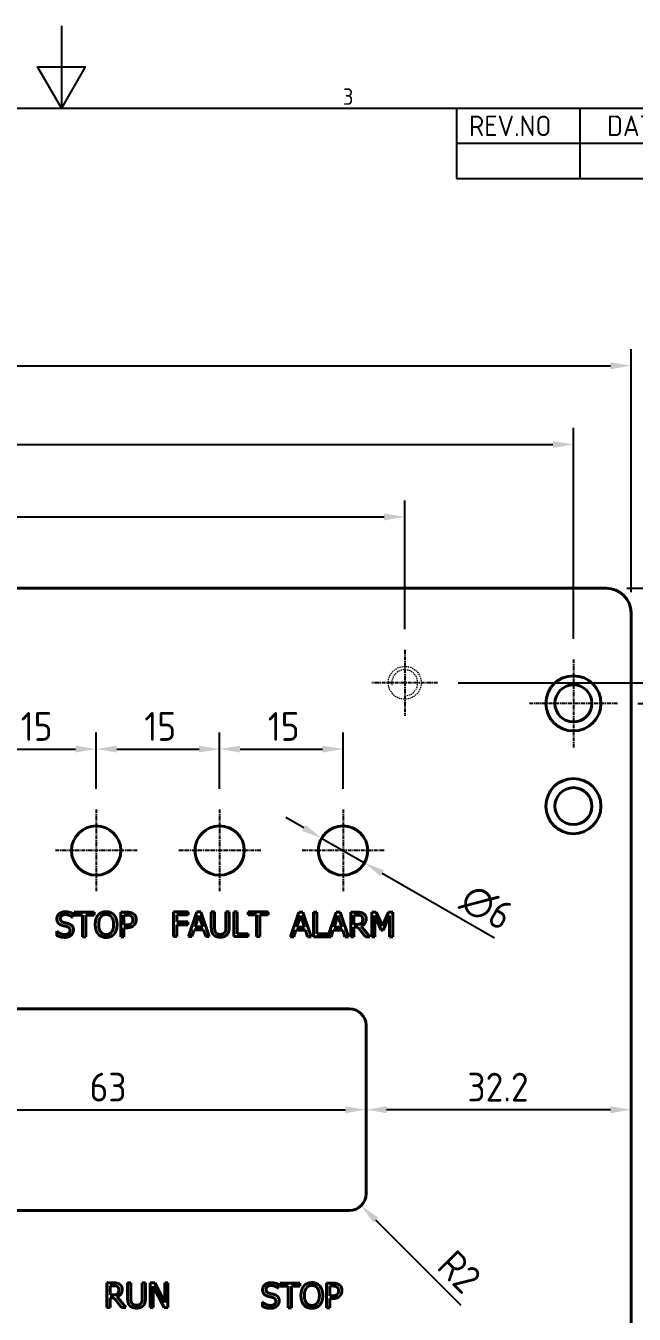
# Model space of a CAD drawing. Header units: millimetres. Extents: x 0 to 420, y 0 to 297.
# Drawn here: x 205.7 to 279.6, y 140.3 to 297 of the extents above; entities that cross this region are included whole.
import ezdxf

# ---------------------------------------------------------------- set-up
doc = ezdxf.new("R2010")
doc.units = ezdxf.units.MM
doc.linetypes.add('CHAIN', pattern=[0.7087, 0.4724, -0.0591, 0.1181, -0.0591])
doc.linetypes.add('DASHED', pattern=[0.2067, 0.1654, -0.0413])
doc.layers.get('0').update_dxf_attribs({"color": 3, "lineweight": 25, "true_color": 0x00ff00})
for name, color, linetype, lineweight, true_color in [('가려진 것(ISO)', 2, 'DASHED', 18, 0xffff00), ('가시적인 것(ISO)', 3, 'Continuous', 40, 0x00ff00), ('기호(ISO)', 5, 'Continuous', 25, 0x0000ff), ('중심 표식(ISO)', 1, 'Continuous', 25, 0xff0000), ('치수(ISO)', 2, 'Continuous', 25, 0xffff00)]:
    doc.layers.add(name, color=color, linetype=linetype, lineweight=lineweight, true_color=true_color)
doc.layers.add('경계(ISO)', color=7, linetype='Continuous', lineweight=25)
doc.styles.add('ISO ProportionalPSTEK', font='isocp.shx')
doc.styles.add('문자 텍스트_PSTEK_POSCO', font='isocp.shx')
doc.styles.add('치수 텍스트_PSTEK_POSCO', font='isocp.shx')
doc.dimstyles.new('치수_PSTEK_POSCO', dxfattribs={"dimtxt": 3.5, "dimasz": 2.5, "dimexe": 2, "dimexo": 2.5, "dimgap": 1, "dimtad": 1, "dimrnd": 1e-08, "dimdsep": 46, "dimtxsty": '치수 텍스트_PSTEK_POSCO', "dimcen": 0.09, "dimdle": 10, "dimclrd": 7, "dimclre": 7, "dimclrt": 2, "dimadec": 1, "dimazin": 2, "dimtfac": 1, "dimtmove": 0, "dimatfit": 3, "dimfxl": 1, "dimtolj": 1, "dimlwd": -1, "dimlwe": -1, "dimarcsym": 0})

# ---------------------------------------------------------------- blocks, each defined once
blk = doc.blocks.new('경계 Default Border')
at = {"layer": '경계(ISO)', "flags": 128}
for points in [[(210, 297), (210, 287), (207.11, 292), (212.89, 292), (210, 287)], [(10, 10), (10, 287), (410, 287), (410, 10), (10, 10)]]:
    blk.add_lwpolyline(points, dxfattribs=at)
at = {"layer": '경계(ISO)', "color": 2, "true_color": 0xffff00, "insert": (244.22, 287.38), "char_height": 2, "attachment_point": 7, "style": '문자 텍스트_PSTEK_POSCO'}
blk.add_mtext('3', dxfattribs=at)
blk = doc.blocks.new('리비전 내역')
at = {"layer": '기호(ISO)'}
for p, q in [((258, 287), (410, 287)), ((258, 287), (258, 282.72)), ((273, 287), (273, 282.72)), ((288, 287), (288, 282.72)), ((365, 287), (365, 282.72)), ((380, 287), (380, 282.72)), ((395, 287), (395, 282.72)), ((410, 287), (410, 282.72)), ((258, 282.72), (410, 282.72)), ((258, 282.72), (258, 278.44)), ((273, 282.72), (273, 278.44)), ((288, 282.72), (288, 278.44)), ((365, 282.72), (365, 278.44)), ((380, 282.72), (380, 278.44)), ((395, 282.72), (395, 278.44)), ((410, 282.72), (410, 278.44)), ((258, 278.44), (410, 278.44))]:
    blk.add_line(p, q, dxfattribs=at)
at = {"layer": '기호(ISO)', "color": 2, "true_color": 0xffff00, "char_height": 2.5, "attachment_point": 7, "style": 'ISO ProportionalPSTEK'}
for s, insert in [('REV.NO', (259.53, 283.58)), ('DATE', (276.31, 283.58)), ('DESCRIPTION OF REVISION', (305.51, 283.58)), ('DRA.BY', (366.48, 283.58)), ('CH.BY', (382.86, 283.58)), ('APP.BY', (396.48, 283.58))]:
    blk.add_mtext(s, dxfattribs=dict(at, insert=insert))
blk = doc.blocks.new('*D22')
at = {"layer": 'Defpoints', "color": 0, "transparency": 16777216}
for p in [(277.57, 214.61), (289.95, 214.61), (277.57, 104.61)]:
    blk.add_point(p, dxfattribs=at)
at = {"layer": '치수(ISO)', "color": 7, "transparency": 16777216}
for p, q in [((280.07, 214.61), (291.95, 214.61)), ((289.95, 107.11), (289.95, 212.11)), ((280.07, 104.61), (291.95, 104.61))]:
    blk.add_line(p, q, dxfattribs=at)
for points in [[(289.53, 212.11), (290.37, 212.11), (289.95, 214.61)], [(289.53, 107.11), (290.37, 107.11), (289.95, 104.61)]]:
    blk.add_solid(points, dxfattribs=at)
at = {"layer": '치수(ISO)', "color": 2, "transparency": 16777216, "insert": (287.2, 157.16), "char_height": 3.5, "attachment_point": 4, "rotation": 90, "style": '치수 텍스트_PSTEK_POSCO'}
blk.add_mtext('\\A1;110', dxfattribs=at)
blk = doc.blocks.new('*D23')
at = {"layer": 'Defpoints', "color": 0, "transparency": 16777216}
for p in [(255.72, 217.11), (255.72, 102.11), (300.29, 102.11)]:
    blk.add_point(p, dxfattribs=at)
at = {"layer": '치수(ISO)', "color": 7, "transparency": 16777216}
for p, q in [((258.22, 217.11), (302.29, 217.11)), ((300.29, 214.61), (300.29, 104.61)), ((258.22, 102.11), (302.29, 102.11))]:
    blk.add_line(p, q, dxfattribs=at)
for points in [[(299.87, 214.61), (300.71, 214.61), (300.29, 217.11)], [(299.87, 104.61), (300.71, 104.61), (300.29, 102.11)]]:
    blk.add_solid(points, dxfattribs=at)
at = {"layer": '치수(ISO)', "color": 2, "transparency": 16777216, "insert": (297.54, 157.09), "char_height": 3.5, "attachment_point": 4, "rotation": 90, "style": '치수 텍스트_PSTEK_POSCO'}
blk.add_mtext('\\A1;115', dxfattribs=at)
blk = doc.blocks.new('*D24')
at = {"layer": 'Defpoints', "color": 0, "transparency": 16777216}
for p in [(276.22, 228.61), (276.22, 90.61), (310.24, 90.61)]:
    blk.add_point(p, dxfattribs=at)
at = {"layer": '치수(ISO)', "color": 7, "transparency": 16777216}
for p, q in [((278.72, 228.61), (312.24, 228.61)), ((310.24, 226.11), (310.24, 93.11)), ((278.72, 90.61), (312.24, 90.61))]:
    blk.add_line(p, q, dxfattribs=at)
for points in [[(309.83, 226.11), (310.66, 226.11), (310.24, 228.61)], [(309.83, 93.11), (310.66, 93.11), (310.24, 90.61)]]:
    blk.add_solid(points, dxfattribs=at)
at = {"layer": '치수(ISO)', "color": 2, "transparency": 16777216, "insert": (307.49, 156.81), "char_height": 3.5, "attachment_point": 4, "rotation": 90, "style": '치수 텍스트_PSTEK_POSCO'}
blk.add_mtext('\\A1;138', dxfattribs=at)
blk = doc.blocks.new('*D25')
at = {"layer": 'Defpoints', "color": 0, "transparency": 16777216}
for p in [(251.72, 237.28), (116.72, 221.11), (251.72, 221.11)]:
    blk.add_point(p, dxfattribs=at)
at = {"layer": '치수(ISO)', "color": 7, "transparency": 16777216}
for p, q in [((116.72, 223.61), (116.72, 239.28)), ((251.72, 223.61), (251.72, 239.28)), ((119.22, 237.28), (249.22, 237.28))]:
    blk.add_line(p, q, dxfattribs=at)
for points in [[(119.22, 237.7), (119.22, 236.86), (116.72, 237.28)], [(249.22, 237.7), (249.22, 236.86), (251.72, 237.28)]]:
    blk.add_solid(points, dxfattribs=at)
at = {"layer": '치수(ISO)', "color": 2, "transparency": 16777216, "insert": (181.35, 240.03), "char_height": 3.5, "attachment_point": 4, "style": '치수 텍스트_PSTEK_POSCO'}
blk.add_mtext('\\A1;135', dxfattribs=at)
blk = doc.blocks.new('*D26')
at = {"layer": 'Defpoints', "color": 0, "transparency": 16777216}
for p in [(272.22, 246.09), (96.22, 219.96), (272.22, 219.96)]:
    blk.add_point(p, dxfattribs=at)
at = {"layer": '치수(ISO)', "color": 7, "transparency": 16777216}
for p, q in [((96.22, 222.46), (96.22, 248.09)), ((272.22, 222.46), (272.22, 248.09)), ((98.72, 246.09), (269.72, 246.09))]:
    blk.add_line(p, q, dxfattribs=at)
for points in [[(98.72, 246.5), (98.72, 245.67), (96.22, 246.09)], [(269.72, 246.5), (269.72, 245.67), (272.22, 246.09)]]:
    blk.add_solid(points, dxfattribs=at)
at = {"layer": '치수(ISO)', "color": 2, "transparency": 16777216, "insert": (181.33, 248.84), "char_height": 3.5, "attachment_point": 4, "style": '치수 텍스트_PSTEK_POSCO'}
blk.add_mtext('\\A1;176', dxfattribs=at)
blk = doc.blocks.new('*D27')
at = {"layer": 'Defpoints', "color": 0, "transparency": 16777216}
for p in [(279.22, 255.66), (89.22, 225.61), (279.22, 225.61)]:
    blk.add_point(p, dxfattribs=at)
at = {"layer": '치수(ISO)', "color": 7, "transparency": 16777216}
for p, q in [((89.22, 228.11), (89.22, 257.66)), ((279.22, 228.11), (279.22, 257.66)), ((91.72, 255.66), (276.72, 255.66))]:
    blk.add_line(p, q, dxfattribs=at)
for points in [[(91.72, 256.08), (91.72, 255.24), (89.22, 255.66)], [(276.72, 256.08), (276.72, 255.24), (279.22, 255.66)]]:
    blk.add_solid(points, dxfattribs=at)
at = {"layer": '치수(ISO)', "color": 2, "transparency": 16777216, "insert": (181.41, 258.41), "char_height": 3.5, "attachment_point": 4, "style": '치수 텍스트_PSTEK_POSCO'}
blk.add_mtext('\\A1;190', dxfattribs=at)
blk = doc.blocks.new('*D40')
at = {"layer": 'Defpoints', "color": 0, "transparency": 16777216}
for p in [(214.22, 209.05), (199.22, 201.71), (214.22, 201.71)]:
    blk.add_point(p, dxfattribs=at)
at = {"layer": '치수(ISO)', "color": 7, "transparency": 16777216}
for p, q in [((199.22, 204.21), (199.22, 211.05)), ((214.22, 204.21), (214.22, 211.05)), ((201.72, 209.05), (211.72, 209.05))]:
    blk.add_line(p, q, dxfattribs=at)
for points in [[(201.72, 209.46), (201.72, 208.63), (199.22, 209.05)], [(211.72, 209.46), (211.72, 208.63), (214.22, 209.05)]]:
    blk.add_solid(points, dxfattribs=at)
at = {"layer": '치수(ISO)', "color": 2, "transparency": 16777216, "insert": (205.06, 211.8), "char_height": 3.5, "attachment_point": 4, "style": '치수 텍스트_PSTEK_POSCO'}
blk.add_mtext('\\A1;15', dxfattribs=at)
blk = doc.blocks.new('*D41')
at = {"layer": 'Defpoints', "color": 0, "transparency": 16777216}
for p in [(244.22, 209.05), (229.22, 201.71), (244.22, 201.71)]:
    blk.add_point(p, dxfattribs=at)
at = {"layer": '치수(ISO)', "color": 7, "transparency": 16777216}
for p, q in [((229.22, 204.21), (229.22, 211.05)), ((244.22, 204.21), (244.22, 211.05)), ((231.72, 209.05), (241.72, 209.05))]:
    blk.add_line(p, q, dxfattribs=at)
for points in [[(231.72, 209.46), (231.72, 208.63), (229.22, 209.05)], [(241.72, 209.46), (241.72, 208.63), (244.22, 209.05)]]:
    blk.add_solid(points, dxfattribs=at)
at = {"layer": '치수(ISO)', "color": 2, "transparency": 16777216, "insert": (235.08, 211.8), "char_height": 3.5, "attachment_point": 4, "style": '치수 텍스트_PSTEK_POSCO'}
blk.add_mtext('\\A1;15', dxfattribs=at)
blk = doc.blocks.new('*D42')
at = {"layer": 'Defpoints', "color": 0, "transparency": 16777216}
for p in [(229.22, 209.05), (214.22, 201.71), (229.22, 201.71)]:
    blk.add_point(p, dxfattribs=at)
at = {"layer": '치수(ISO)', "color": 7, "transparency": 16777216}
for p, q in [((214.22, 204.21), (214.22, 211.05)), ((229.22, 204.21), (229.22, 211.05)), ((216.72, 209.05), (226.72, 209.05))]:
    blk.add_line(p, q, dxfattribs=at)
for points in [[(216.72, 209.46), (216.72, 208.63), (214.22, 209.05)], [(226.72, 209.46), (226.72, 208.63), (229.22, 209.05)]]:
    blk.add_solid(points, dxfattribs=at)
at = {"layer": '치수(ISO)', "color": 2, "transparency": 16777216, "insert": (220.08, 211.8), "char_height": 3.5, "attachment_point": 4, "style": '치수 텍스트_PSTEK_POSCO'}
blk.add_mtext('\\A1;15', dxfattribs=at)
blk = doc.blocks.new('*D45')
at = {"layer": 'Defpoints', "color": 0, "transparency": 16777216}
for p in [(241.62, 198.21), (246.82, 195.21)]:
    blk.add_point(p, dxfattribs=at)
at = {"layer": '치수(ISO)', "color": 7, "transparency": 16777216}
for p, q in [((239.46, 199.46), (237.29, 200.71)), ((241.62, 198.21), (246.82, 195.21)), ((248.98, 193.96), (262.62, 186.09))]:
    blk.add_line(p, q, dxfattribs=at)
for points in [[(239.67, 199.82), (239.25, 199.1), (241.62, 198.21)], [(249.19, 194.32), (248.78, 193.6), (246.82, 195.21)]]:
    blk.add_solid(points, dxfattribs=at)
at = {"layer": '치수(ISO)', "color": 2, "transparency": 16777216, "insert": (259.03, 191.33), "char_height": 3.5, "attachment_point": 4, "rotation": 330, "style": '치수 텍스트_PSTEK_POSCO'}
blk.add_mtext('\\A1;∅6', dxfattribs=at)
blk = doc.blocks.new('*D46')
at = {"layer": 'Defpoints', "color": 0, "transparency": 16777216}
for p in [(184.02, 165.19), (247.02, 165.19), (247.02, 165.19)]:
    blk.add_point(p, dxfattribs=at)
at = {"layer": '치수(ISO)', "color": 7, "transparency": 16777216}
blk.add_line((186.52, 165.19), (244.52, 165.19), dxfattribs=at)
for points in [[(186.52, 165.61), (186.52, 164.78), (184.02, 165.19)], [(244.52, 165.61), (244.52, 164.78), (247.02, 165.19)]]:
    blk.add_solid(points, dxfattribs=at)
at = {"layer": '치수(ISO)', "color": 2, "transparency": 16777216, "insert": (213.42, 167.94), "char_height": 3.5, "attachment_point": 4, "style": '치수 텍스트_PSTEK_POSCO'}
blk.add_mtext('\\A1;63', dxfattribs=at)
blk = doc.blocks.new('*D47')
at = {"layer": 'Defpoints', "color": 0, "transparency": 16777216}
for p in [(247.02, 165.19), (247.02, 165.19), (279.22, 165.19)]:
    blk.add_point(p, dxfattribs=at)
at = {"layer": '치수(ISO)', "color": 7, "transparency": 16777216}
blk.add_line((276.72, 165.19), (249.52, 165.19), dxfattribs=at)
for points in [[(249.52, 165.61), (249.52, 164.78), (247.02, 165.19)], [(276.72, 165.61), (276.72, 164.78), (279.22, 165.19)]]:
    blk.add_solid(points, dxfattribs=at)
at = {"layer": '치수(ISO)', "color": 2, "transparency": 16777216, "insert": (259.34, 167.94), "char_height": 3.5, "attachment_point": 4, "style": '치수 텍스트_PSTEK_POSCO'}
blk.add_mtext('\\A1;32.2', dxfattribs=at)
blk = doc.blocks.new('*D48')
at = {"layer": 'Defpoints', "color": 0, "transparency": 16777216}
for p in [(245.02, 154.96), (246.43, 153.54)]:
    blk.add_point(p, dxfattribs=at)
at = {"layer": '치수(ISO)', "color": 7, "transparency": 16777216}
blk.add_line((258.58, 141.4), (248.2, 151.78), dxfattribs=at)
blk.add_solid([(248.5, 152.07), (247.91, 151.48), (246.43, 153.54)], dxfattribs=at)
at = {"layer": '치수(ISO)', "color": 2, "transparency": 16777216, "insert": (256.69, 147.17), "char_height": 3.5, "attachment_point": 4, "rotation": 315, "style": '치수 텍스트_PSTEK_POSCO'}
blk.add_mtext('\\A1;R2', dxfattribs=at)

msp = doc.modelspace()

# ---------------------------------------------------------------- linework, layer by layer
at = {"layer": '가려진 것(ISO)'}
msp.add_circle((251.7205, 217.1081), 2, dxfattribs=at)
msp.add_arc((251.7205, 217.1081), 1.582, 280, 190, dxfattribs=at)
at = {"layer": '가시적인 것(ISO)'}
for p, q in [((92.2205, 228.6081), (276.2205, 228.6081)), ((279.2205, 225.6081), (279.2205, 93.6081)), ((211.3481, 188.5906), (211.319, 188.5906)), ((211.3481, 189.0671), (211.3481, 188.5906)), ((211.5645, 189.2081), (213.9762, 189.2081)), ((211.5645, 188.8531), (211.5645, 189.2081)), ((212.571, 188.8531), (211.5645, 188.8531)), ((212.571, 186.2081), (212.571, 188.8531)), ((212.9697, 188.8531), (212.9697, 186.2081)), ((213.9762, 188.8531), (212.9697, 188.8531)), ((213.9762, 189.2081), (213.9762, 188.8531)), ((217.1998, 189.2081), (217.9535, 189.2081)), ((217.1998, 186.2081), (217.1998, 189.2081)), ((217.5985, 188.8629), (217.9292, 188.8629)), ((217.5985, 187.6668), (217.5985, 188.8629)), ((223.6265, 189.2397), (225.4207, 189.2397)), ((223.6265, 186.2397), (223.6265, 189.2397)), ((225.4207, 188.8848), (224.0252, 188.8848)), ((224.0252, 188.8848), (224.0252, 188.0387)), ((224.0252, 188.0387), (225.3623, 188.0387)), ((225.3623, 188.0387), (225.3623, 187.6838)), ((225.4207, 189.2397), (225.4207, 188.8848)), ((225.4547, 186.2397), (226.466, 189.2397)), ((226.2399, 187.4188), (226.7019, 188.8313)), ((226.466, 189.2397), (226.9571, 189.2397)), ((226.7019, 188.8313), (227.1662, 187.4188)), ((226.9571, 189.2397), (227.9685, 186.2397)), ((228.2164, 189.2397), (228.6152, 189.2397)), ((228.2164, 187.3677), (228.2164, 189.2397)), ((228.6152, 189.2397), (228.6152, 187.3677)), ((229.9887, 189.2397), (230.3874, 189.2397)), ((229.9887, 187.358), (229.9887, 189.2397)), ((230.3874, 189.2397), (230.3874, 187.3677)), ((230.9587, 189.2397), (231.3575, 189.2397)), ((230.9587, 186.2397), (230.9587, 189.2397)), ((231.3575, 189.2397), (231.3575, 186.5946)), ((232.7043, 189.2397), (235.116, 189.2397)), ((232.7043, 188.8848), (232.7043, 189.2397)), ((233.7108, 188.8848), (232.7043, 188.8848)), ((233.7108, 186.2397), (233.7108, 188.8848)), ((234.1095, 188.8848), (234.1095, 186.2397)), ((235.116, 188.8848), (234.1095, 188.8848)), ((235.116, 189.2397), (235.116, 188.8848)), ((237.8303, 186.2081), (238.8416, 189.2081)), ((238.6156, 187.3872), (239.0775, 188.7997)), ((238.8416, 189.2081), (239.3327, 189.2081)), ((239.0775, 188.7997), (239.5418, 187.3872)), ((239.3327, 189.2081), (240.3441, 186.2081)), ((240.6285, 189.2081), (241.0272, 189.2081)), ((240.6285, 186.2081), (240.6285, 189.2081)), ((241.0272, 189.2081), (241.0272, 186.563)), ((242.3668, 186.2369), (243.3684, 189.2081)), ((243.1423, 187.3872), (243.6042, 188.7997)), ((243.3684, 189.2081), (243.8595, 189.2081)), ((243.6042, 188.7997), (244.0686, 187.3872)), ((243.8595, 189.2081), (244.8708, 186.2081)), ((245.1553, 189.2081), (245.9284, 189.2081)), ((245.1553, 186.2081), (245.1553, 189.2081)), ((245.554, 188.8629), (245.9502, 188.8629)), ((245.554, 187.7348), (245.554, 188.8629)), ((247.7152, 189.2081), (248.2598, 189.2081)), ((247.7152, 186.2081), (247.7152, 189.2081)), ((248.0872, 188.7924), (248.0872, 186.2081)), ((248.8627, 187.0347), (248.0872, 188.7924)), ((248.2598, 189.2081), (249.0086, 187.5379)), ((249.0086, 187.5379), (249.7331, 189.2081)), ((249.8887, 188.7924), (249.1058, 187.0347)), ((249.7331, 189.2081), (250.2874, 189.2081)), ((249.8887, 186.2081), (249.8887, 188.7924)), ((250.2874, 189.2081), (250.2874, 186.2081)), ((209.4251, 186.8888), (209.4543, 186.8888)), ((209.4251, 186.388), (209.4251, 186.8888)), ((217.8708, 187.6668), (217.5985, 187.6668)), ((217.5985, 187.3264), (217.5985, 186.2081)), ((217.9365, 187.3264), (217.5985, 187.3264)), ((224.0252, 187.6838), (224.0252, 186.2397)), ((225.3623, 187.6838), (224.0252, 187.6838)), ((226.1305, 187.0784), (225.8583, 186.2397)), ((227.2756, 187.0784), (226.1305, 187.0784)), ((227.1662, 187.4188), (226.2399, 187.4188)), ((227.5479, 186.2397), (227.2756, 187.0784)), ((231.3575, 186.5946), (232.697, 186.5946)), ((232.697, 186.5946), (232.697, 186.2397)), ((238.5062, 187.0468), (238.2339, 186.2081)), ((239.6512, 187.0468), (238.5062, 187.0468)), ((239.5418, 187.3872), (238.6156, 187.3872)), ((239.9235, 186.2081), (239.6512, 187.0468)), ((241.0272, 186.563), (242.3668, 186.563)), ((242.3668, 186.563), (242.3668, 186.2369)), ((243.0329, 187.0468), (242.7606, 186.2081)), ((244.178, 187.0468), (243.0329, 187.0468)), ((244.0686, 187.3872), (243.1423, 187.3872)), ((244.4502, 186.2081), (244.178, 187.0468)), ((245.904, 187.7348), (245.554, 187.7348)), ((245.554, 187.4018), (245.554, 186.2081)), ((246.011, 187.4018), (245.554, 187.4018)), ((246.9592, 186.2081), (246.011, 187.4018)), ((246.4097, 187.5136), (247.477, 186.2081)), ((249.1058, 187.0347), (248.8627, 187.0347)), ((212.9697, 186.2081), (212.571, 186.2081)), ((217.5985, 186.2081), (217.1998, 186.2081)), ((224.0252, 186.2397), (223.6265, 186.2397)), ((225.8583, 186.2397), (225.4547, 186.2397)), ((227.9685, 186.2397), (227.5479, 186.2397)), ((232.697, 186.2397), (230.9587, 186.2397)), ((234.1095, 186.2397), (233.7108, 186.2397)), ((238.2339, 186.2081), (237.8303, 186.2081)), ((240.3441, 186.2081), (239.9235, 186.2081)), ((242.7606, 186.2081), (240.6285, 186.2081)), ((244.8708, 186.2081), (244.4502, 186.2081)), ((245.554, 186.2081), (245.1553, 186.2081)), ((247.477, 186.2081), (246.9592, 186.2081)), ((248.0872, 186.2081), (247.7152, 186.2081)), ((250.2874, 186.2081), (249.8887, 186.2081)), ((186.0205, 177.4581), (245.0205, 177.4581)), ((247.0205, 175.4581), (247.0205, 154.9581)), ((245.0205, 152.9581), (186.0205, 152.9581)), ((215.5143, 144.1397), (216.2874, 144.1397)), ((215.5143, 141.1397), (215.5143, 144.1397)), ((218.0378, 144.1397), (218.4365, 144.1397)), ((218.0378, 142.2677), (218.0378, 144.1397)), ((218.4365, 144.1397), (218.4365, 142.2677)), ((219.81, 144.1397), (220.2087, 144.1397)), ((219.81, 142.258), (219.81, 144.1397)), ((220.2087, 144.1397), (220.2087, 142.2677)), ((220.7801, 144.1397), (221.3465, 144.1397)), ((220.7801, 141.1397), (220.7801, 144.1397)), ((221.3465, 144.1397), (222.5548, 141.7645)), ((222.5548, 144.1397), (222.9267, 144.1397)), ((222.5548, 141.7645), (222.5548, 144.1397)), ((222.9267, 144.1397), (222.9267, 141.1397)), ((215.913, 143.7945), (216.3092, 143.7945)), ((215.913, 142.6664), (215.913, 143.7945)), ((216.263, 142.6664), (215.913, 142.6664)), ((221.152, 143.7264), (221.152, 141.1397)), ((222.4794, 141.1397), (221.152, 143.7264)), ((236.3481, 143.4906), (236.319, 143.4906)), ((236.3481, 143.9671), (236.3481, 143.4906)), ((236.5645, 144.1081), (238.9762, 144.1081)), ((236.5645, 143.7531), (236.5645, 144.1081)), ((237.571, 143.7531), (236.5645, 143.7531)), ((237.571, 141.1081), (237.571, 143.7531)), ((237.9697, 143.7531), (237.9697, 141.1081)), ((238.9762, 143.7531), (237.9697, 143.7531)), ((238.9762, 144.1081), (238.9762, 143.7531)), ((242.1998, 144.1081), (242.9535, 144.1081)), ((242.1998, 141.1081), (242.1998, 144.1081)), ((242.5985, 143.7629), (242.9292, 143.7629)), ((242.5985, 142.5668), (242.5985, 143.7629)), ((215.913, 141.1397), (215.5143, 141.1397)), ((215.913, 142.3334), (215.913, 141.1397)), ((216.37, 142.3334), (215.913, 142.3334)), ((217.3181, 141.1397), (216.37, 142.3334)), ((216.7687, 142.4452), (217.836, 141.1397)), ((217.836, 141.1397), (217.3181, 141.1397)), ((221.152, 141.1397), (220.7801, 141.1397)), ((222.9267, 141.1397), (222.4794, 141.1397)), ((234.4251, 141.7888), (234.4543, 141.7888)), ((234.4251, 141.288), (234.4251, 141.7888)), ((237.9697, 141.1081), (237.571, 141.1081)), ((242.5985, 141.1081), (242.1998, 141.1081)), ((242.8708, 142.5668), (242.5985, 142.5668)), ((242.5985, 142.2264), (242.5985, 141.1081)), ((242.9365, 142.2264), (242.5985, 142.2264))]:
    msp.add_line(p, q, dxfattribs=at)
for centre, radius in [((272.2205, 214.6081), 3.35), ((272.2205, 214.6081), 2.25), ((272.2205, 202.1081), 3.35), ((272.2205, 202.1081), 2.25), ((214.2205, 196.7081), 3), ((229.2205, 196.7081), 3), ((244.2205, 196.7081), 3)]:
    msp.add_circle(centre, radius, dxfattribs=at)
for centre, radius, start, end in [((276.2205, 225.6081), 3, 0, 90), ((245.0205, 175.4581), 2, 0, 90), ((245.0205, 154.9581), 2, 270, 0)]:
    msp.add_arc(centre, radius, start, end, dxfattribs=at)
for points in [[(209.447, 188.4034), (209.447, 188.7681), (210.0159, 189.2616), (210.4559, 189.2616)], [(209.6415, 187.8613), (209.5491, 187.9609), (209.447, 188.2284), (209.447, 188.4034)], [(210.4827, 188.9164), (210.2055, 188.9164), (209.8627, 188.6562), (209.8627, 188.4447)], [(209.8627, 188.4447), (209.8627, 188.2551), (210.0645, 188.029), (210.2541, 187.9779)], [(210.4559, 189.2616), (210.7087, 189.2616), (211.1561, 189.1619), (211.3481, 189.0671)], [(211.319, 188.5906), (211.1755, 188.7219), (210.7282, 188.9164), (210.4827, 188.9164)], [(214.1099, 187.7081), (214.1099, 188.0849), (214.2971, 188.6587), (214.4697, 188.8653)], [(214.4697, 188.8653), (214.6447, 189.0647), (215.1334, 189.2713), (215.4348, 189.2713)], [(214.5256, 187.7081), (214.5256, 187.9998), (214.652, 188.4617), (214.7711, 188.6149)], [(214.7711, 188.6149), (214.8951, 188.7754), (215.2209, 188.9261), (215.4373, 188.9261)], [(215.4348, 189.2713), (215.7412, 189.2713), (216.2322, 189.0574), (216.4024, 188.8653)], [(215.4373, 188.9261), (215.6463, 188.9261), (215.9818, 188.7705), (216.101, 188.6149)], [(216.101, 188.6149), (216.2177, 188.4642), (216.3465, 188.0047), (216.3465, 187.7081)], [(216.4024, 188.8653), (216.5726, 188.666), (216.7622, 188.0825), (216.7622, 187.7081)], [(217.9292, 188.8629), (218.1164, 188.8629), (218.3692, 188.8118), (218.464, 188.7486)], [(217.9535, 189.2081), (218.2209, 189.2081), (218.5953, 189.1206), (218.7387, 189.0209)], [(218.464, 188.7486), (218.5734, 188.6757), (218.6804, 188.4472), (218.6804, 188.2916)], [(218.6804, 188.2916), (218.6804, 188.1481), (218.6002, 187.9366), (218.5102, 187.8467)], [(218.7387, 189.0209), (218.9065, 188.9066), (219.0961, 188.5541), (219.0961, 188.3037)], [(219.0961, 188.3037), (219.0961, 188.1092), (218.9575, 187.7591), (218.8335, 187.6376)], [(245.9284, 189.2081), (246.1861, 189.2081), (246.5337, 189.1522), (246.6917, 189.0501)], [(245.9502, 188.8629), (246.1156, 188.8629), (246.3416, 188.8167), (246.4267, 188.7608)], [(247.0321, 188.3937), (247.0321, 188.0655), (246.6966, 187.6206), (246.4097, 187.5136)], [(246.4267, 188.7608), (246.524, 188.6951), (246.6164, 188.4933), (246.6164, 188.3621)], [(246.6164, 188.3621), (246.6164, 188.2065), (246.5337, 187.9731), (246.4462, 187.8904)], [(246.6917, 189.0501), (246.8498, 188.948), (247.0321, 188.6295), (247.0321, 188.3937)], [(209.4543, 186.8888), (209.6512, 186.704), (210.1496, 186.4998), (210.3805, 186.4998)], [(210.1374, 187.5963), (209.9818, 187.6376), (209.7363, 187.7616), (209.6415, 187.8613)], [(210.6796, 187.4601), (210.541, 187.499), (210.31, 187.5525), (210.1374, 187.5963)], [(210.2541, 187.9779), (210.3805, 187.9439), (210.7476, 187.8564), (210.8692, 187.8199)], [(210.3805, 186.4998), (210.7112, 186.4998), (211.0491, 186.7745), (211.0491, 187.0006)], [(211.0491, 187.0006), (211.0491, 187.1805), (210.8716, 187.4042), (210.6796, 187.4601)], [(210.8692, 187.8199), (211.178, 187.7251), (211.4648, 187.3434), (211.4648, 187.0638)], [(211.4648, 187.0638), (211.4648, 186.8864), (211.3214, 186.546), (211.1925, 186.4269)], [(214.4673, 186.5533), (214.2946, 186.7527), (214.1099, 187.3386), (214.1099, 187.7081)], [(215.4348, 186.1449), (215.131, 186.1449), (214.6447, 186.3515), (214.4673, 186.5533)], [(215.4373, 186.4901), (215.0216, 186.4901), (214.5256, 187.1173), (214.5256, 187.7081)], [(216.4024, 186.5533), (216.2177, 186.3442), (215.729, 186.1449), (215.4348, 186.1449)], [(216.3465, 187.7081), (216.3465, 187.1173), (215.853, 186.4901), (215.4373, 186.4901)], [(216.7622, 187.7081), (216.7622, 187.3434), (216.5775, 186.7527), (216.4024, 186.5533)], [(218.5102, 187.8467), (218.413, 187.7446), (218.1139, 187.6668), (217.8708, 187.6668)], [(218.8335, 187.6376), (218.678, 187.4844), (218.2574, 187.3264), (217.9365, 187.3264)], [(228.5033, 186.4536), (228.3453, 186.6092), (228.2164, 187.0468), (228.2164, 187.3677)], [(229.3007, 186.1765), (229.0357, 186.1765), (228.6419, 186.3151), (228.5033, 186.4536)], [(228.6152, 187.3677), (228.6152, 187.1587), (228.6686, 186.8767), (228.744, 186.7624)], [(228.744, 186.7624), (228.8242, 186.6408), (229.1014, 186.5168), (229.3007, 186.5168)], [(229.3007, 186.5168), (229.4879, 186.5168), (229.7797, 186.6408), (229.8599, 186.7624)], [(230.1006, 186.4536), (229.9571, 186.3126), (229.5779, 186.1765), (229.3007, 186.1765)], [(229.8599, 186.7624), (229.9352, 186.8767), (229.9887, 187.1562), (229.9887, 187.358)], [(230.3874, 187.3677), (230.3874, 187.0541), (230.261, 186.6068), (230.1006, 186.4536)], [(246.4462, 187.8904), (246.3514, 187.7956), (246.0767, 187.7348), (245.904, 187.7348)], [(210.4097, 186.1546), (210.084, 186.1546), (209.6269, 186.2908), (209.4251, 186.388)], [(211.1925, 186.4269), (211.0491, 186.2956), (210.6844, 186.1546), (210.4097, 186.1546)], [(216.2874, 144.1397), (216.5451, 144.1397), (216.8927, 144.0838), (217.0507, 143.9817)], [(234.447, 143.3034), (234.447, 143.6681), (235.0159, 144.1616), (235.4559, 144.1616)], [(235.4559, 144.1616), (235.7087, 144.1616), (236.1561, 144.0619), (236.3481, 143.9671)], [(239.4697, 143.7653), (239.6447, 143.9647), (240.1334, 144.1713), (240.4348, 144.1713)], [(240.4348, 144.1713), (240.7412, 144.1713), (241.2322, 143.9574), (241.4024, 143.7653)], [(216.8052, 142.822), (216.7104, 142.7272), (216.4357, 142.6664), (216.263, 142.6664)], [(216.3092, 143.7945), (216.4746, 143.7945), (216.7006, 143.7483), (216.7857, 143.6924)], [(217.3911, 143.3253), (217.3911, 142.9971), (217.0556, 142.5522), (216.7687, 142.4452)], [(216.7857, 143.6924), (216.883, 143.6267), (216.9754, 143.4249), (216.9754, 143.2937)], [(216.9754, 143.2937), (216.9754, 143.1381), (216.8927, 142.9047), (216.8052, 142.822)], [(217.0507, 143.9817), (217.2087, 143.8796), (217.3911, 143.5611), (217.3911, 143.3253)], [(234.6415, 142.7613), (234.5491, 142.8609), (234.447, 143.1284), (234.447, 143.3034)], [(235.1374, 142.4963), (234.9818, 142.5376), (234.7363, 142.6616), (234.6415, 142.7613)], [(235.4827, 143.8164), (235.2055, 143.8164), (234.8627, 143.5562), (234.8627, 143.3447)], [(234.8627, 143.3447), (234.8627, 143.1551), (235.0645, 142.929), (235.2541, 142.8779)], [(235.2541, 142.8779), (235.3805, 142.8439), (235.7476, 142.7564), (235.8692, 142.7199)], [(236.319, 143.4906), (236.1755, 143.6219), (235.7282, 143.8164), (235.4827, 143.8164)], [(235.8692, 142.7199), (236.178, 142.6251), (236.4648, 142.2434), (236.4648, 141.9638)], [(239.1099, 142.6081), (239.1099, 142.9849), (239.2971, 143.5587), (239.4697, 143.7653)], [(239.4673, 141.4533), (239.2946, 141.6527), (239.1099, 142.2386), (239.1099, 142.6081)], [(239.5256, 142.6081), (239.5256, 142.8998), (239.652, 143.3617), (239.7711, 143.5149)], [(240.4373, 141.3901), (240.0216, 141.3901), (239.5256, 142.0173), (239.5256, 142.6081)], [(239.7711, 143.5149), (239.8951, 143.6754), (240.2209, 143.8261), (240.4373, 143.8261)], [(240.4373, 143.8261), (240.6463, 143.8261), (240.9818, 143.6705), (241.101, 143.5149)], [(241.3465, 142.6081), (241.3465, 142.0173), (240.853, 141.3901), (240.4373, 141.3901)], [(241.101, 143.5149), (241.2177, 143.3642), (241.3465, 142.9047), (241.3465, 142.6081)], [(241.4024, 143.7653), (241.5726, 143.566), (241.7622, 142.9825), (241.7622, 142.6081)], [(241.7622, 142.6081), (241.7622, 142.2434), (241.5775, 141.6527), (241.4024, 141.4533)], [(243.5102, 142.7467), (243.413, 142.6446), (243.1139, 142.5668), (242.8708, 142.5668)], [(242.9292, 143.7629), (243.1164, 143.7629), (243.3692, 143.7118), (243.464, 143.6486)], [(242.9535, 144.1081), (243.2209, 144.1081), (243.5953, 144.0206), (243.7387, 143.9209)], [(243.464, 143.6486), (243.5734, 143.5757), (243.6804, 143.3472), (243.6804, 143.1916)], [(243.6804, 143.1916), (243.6804, 143.0481), (243.6002, 142.8366), (243.5102, 142.7467)], [(243.7387, 143.9209), (243.9065, 143.8066), (244.0961, 143.4541), (244.0961, 143.2037)], [(244.0961, 143.2037), (244.0961, 143.0092), (243.9575, 142.6591), (243.8335, 142.5376)], [(218.3246, 141.3536), (218.1666, 141.5092), (218.0378, 141.9468), (218.0378, 142.2677)], [(219.122, 141.0765), (218.857, 141.0765), (218.4632, 141.2151), (218.3246, 141.3536)], [(218.4365, 142.2677), (218.4365, 142.0587), (218.4899, 141.7767), (218.5653, 141.6624)], [(218.5653, 141.6624), (218.6455, 141.5408), (218.9227, 141.4168), (219.122, 141.4168)], [(219.122, 141.4168), (219.3092, 141.4168), (219.601, 141.5408), (219.6812, 141.6624)], [(219.9219, 141.3536), (219.7784, 141.2126), (219.3992, 141.0765), (219.122, 141.0765)], [(219.6812, 141.6624), (219.7566, 141.7767), (219.81, 142.0562), (219.81, 142.258)], [(220.2087, 142.2677), (220.2087, 141.9541), (220.0823, 141.5068), (219.9219, 141.3536)], [(235.4097, 141.0546), (235.084, 141.0546), (234.6269, 141.1908), (234.4251, 141.288)], [(234.4543, 141.7888), (234.6512, 141.604), (235.1496, 141.3998), (235.3805, 141.3998)], [(235.6796, 142.3601), (235.541, 142.399), (235.31, 142.4525), (235.1374, 142.4963)], [(235.3805, 141.3998), (235.7112, 141.3998), (236.0491, 141.6745), (236.0491, 141.9006)], [(236.1925, 141.3269), (236.0491, 141.1956), (235.6844, 141.0546), (235.4097, 141.0546)], [(236.0491, 141.9006), (236.0491, 142.0805), (235.8716, 142.3042), (235.6796, 142.3601)], [(236.4648, 141.9638), (236.4648, 141.7864), (236.3214, 141.446), (236.1925, 141.3269)], [(240.4348, 141.0449), (240.131, 141.0449), (239.6447, 141.2515), (239.4673, 141.4533)], [(241.4024, 141.4533), (241.2177, 141.2442), (240.729, 141.0449), (240.4348, 141.0449)], [(243.8335, 142.5376), (243.678, 142.3844), (243.2574, 142.2264), (242.9365, 142.2264)]]:
    msp.add_open_spline(points, degree=2, dxfattribs=at)
at = {"layer": '중심 표식(ISO)', "linetype": 'CHAIN'}
for p, q in [((251.7205, 221.1081), (251.7205, 213.1081)), ((272.2205, 219.9581), (272.2205, 209.2581)), ((255.7205, 217.1081), (247.7205, 217.1081)), ((277.5705, 214.6081), (266.8705, 214.6081)), ((214.2205, 201.7081), (214.2205, 191.7081)), ((229.2205, 201.7081), (229.2205, 191.7081)), ((244.2205, 201.7081), (244.2205, 191.7081)), ((219.2205, 196.7081), (209.2205, 196.7081)), ((234.2205, 196.7081), (224.2205, 196.7081)), ((249.2205, 196.7081), (239.2205, 196.7081))]:
    msp.add_line(p, q, dxfattribs=at)

# ---------------------------------------------------------------- block references
msp.add_blockref('경계 Default Border', (0, 0))
at = {"layer": '기호(ISO)'}
msp.add_blockref('리비전 내역', (0, 0), dxfattribs=at)

# ---------------------------------------------------------------- dimensions: what is measured, and where the dimension line sits
at = {"layer": '치수(ISO)', "color": 7}
for base, p1, p2, override, picture, middle in [((279.2205, 255.6594), (89.2205, 225.6081), (279.2205, 225.6081), {"dimdec": 2, "dimtp": 0, "dimtm": 0, "dimtdec": 2, "dimtofl": 0, "dimatfit": 1}, '*D27', (184.2205, 255.6594)), ((247.0205, 165.1917), (184.0205, 165.1917), (247.0205, 165.1917), {"dimdec": 2, "dimse1": 1, "dimse2": 1, "dimtp": 0, "dimtm": 0, "dimtdec": 2, "dimtofl": 0, "dimatfit": 1}, '*D46', (215.5205, 165.1917))]:
    dim = msp.add_linear_dim(base=base, p1=p1, p2=p2, dimstyle='치수_PSTEK_POSCO', override=override, dxfattribs=at)
    dim.commit()
    dim.dimension.update_dxf_attribs({"geometry": picture, "text_midpoint": middle, "dimtype": 160})
for base, p1, p2, angle, override, picture, middle in [((272.2205, 246.0875), (96.2205, 219.9581), (272.2205, 219.9581), 180, {"dimdec": 2, "dimtp": 0, "dimtm": 0, "dimtdec": 2, "dimtofl": 0, "dimatfit": 1}, '*D26', (184.2205, 246.0875)), ((251.7205, 237.2813), (116.7205, 221.1081), (251.7205, 221.1081), 180, {"dimdec": 2, "dimtp": 0, "dimtm": 0, "dimtdec": 2, "dimtofl": 0, "dimatfit": 1}, '*D25', (184.2205, 237.2813)), ((310.2438, 90.6081), (276.2205, 228.6081), (276.2205, 90.6081), 270, {"dimdec": 2, "dimtp": 0, "dimtm": 0, "dimtdec": 2, "dimtofl": 0, "dimatfit": 1}, '*D24', (310.2438, 159.6081)), ((300.2891, 102.1081), (255.7205, 217.1081), (255.7205, 102.1081), 90, {"dimdec": 2, "dimtp": 0, "dimtm": 0, "dimtdec": 2, "dimtofl": 0, "dimatfit": 1}, '*D23', (300.2891, 159.6081)), ((214.2205, 209.0466), (199.2205, 201.7081), (214.2205, 201.7081), 180, {"dimdec": 2, "dimtp": 0, "dimtm": 0, "dimtdec": 2, "dimtofl": 0, "dimatfit": 1}, '*D40', (206.7105, 209.0466)), ((229.2205, 209.0466), (214.2205, 201.7081), (229.2205, 201.7081), 180, {"dimdec": 2, "dimtp": 0, "dimtm": 0, "dimtdec": 2, "dimtofl": 0, "dimatfit": 1}, '*D42', (221.7305, 209.0466)), ((244.2205, 209.0466), (229.2205, 201.7081), (244.2205, 201.7081), 180, {"dimdec": 2, "dimtp": 0, "dimtm": 0, "dimtdec": 2, "dimtofl": 0, "dimatfit": 1}, '*D41', (236.7305, 209.0466)), ((289.9514, 214.6081), (277.5705, 104.6081), (277.5705, 214.6081), 90, {"dimdec": 2, "dimtp": 0, "dimtm": 0, "dimtdec": 2, "dimtofl": 0, "dimatfit": 1}, '*D22', (289.9514, 159.6081)), ((247.0205, 165.1917), (279.2205, 165.1917), (247.0205, 165.1917), 180, {"dimdec": 2, "dimse1": 1, "dimse2": 1, "dimtp": 0, "dimtm": 0, "dimtdec": 2, "dimtofl": 0, "dimatfit": 1}, '*D47', (263.1205, 165.1917))]:
    dim = msp.add_linear_dim(base=base, p1=p1, p2=p2, angle=angle, dimstyle='치수_PSTEK_POSCO', override=override, dxfattribs=at)
    dim.commit()
    dim.dimension.update_dxf_attribs({"geometry": picture, "text_midpoint": middle, "dimtype": 160})
dim = msp.add_diameter_dim_2p(p1=(241.6224, 198.2081), p2=(246.8186, 195.2081), dimstyle='치수_PSTEK_POSCO', override={"dimdec": 2, "dimlfac": 1, "dimtp": 0, "dimtm": 0, "dimtdec": 2, "dimatfit": 2}, dxfattribs=at)
dim.commit()
dim.dimension.update_dxf_attribs({"geometry": '*D45', "text_midpoint": (259.7038, 187.7688), "dimtype": 163})
dim = msp.add_radius_dim(center=(245.0205, 154.9581), mpoint=(246.4347, 153.5439), dimstyle='치수_PSTEK_POSCO', override={"dimdec": 2, "dimcen": 0, "dimtp": 0, "dimtm": 0, "dimtdec": 2, "dimtofl": 0}, dxfattribs=at)
dim.commit()
dim.dimension.update_dxf_attribs({"geometry": '*D48', "text_midpoint": (256.3089, 143.6697), "dimtype": 164})

doc.saveas('drawing.dxf')
